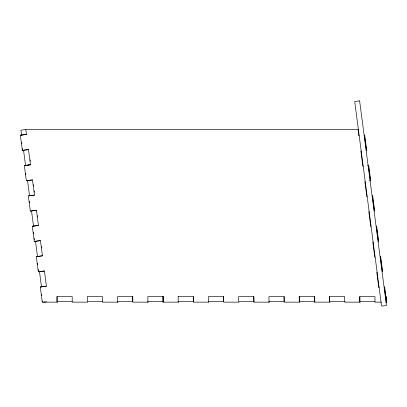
<?xml version="1.0" encoding="UTF-8"?>
<svg xmlns="http://www.w3.org/2000/svg" width="407" height="407" viewBox="0 0 407 407"><rect width="100%" height="100%" fill="white"/><g stroke="black" fill="none" stroke-linecap="round" stroke-linejoin="round"><path stroke-width="0.61" d="M22.446 148.57L22.685 150.392L22.344 150.392L20.35 135.216L26.496 134.402L25.855 129.548L358.384 129.548M21.922 135.053L20.35 135.216M22.344 150.392L28.485 149.578L30.479 164.754L24.339 165.568L26.328 180.739L26.674 180.739M25.911 165.405L24.339 165.568M27.752 165.161L28.983 164.998M26.328 180.739L32.474 179.93M30.657 211.091L30.316 211.091L28.322 195.915L34.468 195.106L32.448 179.925L27.534 180.571L29.528 195.747L34.442 195.101M367.485 165.649L368.711 165.486L370.706 180.662L369.48 180.825M30.316 211.091L36.457 210.282L38.451 225.458L32.311 226.267L34.3 241.443L34.646 241.443M33.883 226.104L32.311 226.267M34.3 241.443L40.446 240.634L42.44 255.81L36.294 256.619L38.289 271.795L38.634 271.795M36.64 256.619L37.866 256.456M38.289 271.795L44.429 270.981L46.403 286.167L41.489 286.854L39.494 271.637L44.409 270.991M57.407 302.147L42.272 302.147L40.283 286.971L46.423 286.157M42.47 286.726L40.283 286.971M385.704 302.147L386.65 302.065L384.656 286.889L384.315 286.889L386.304 302.065L386.65 302.065M25.834 129.558L20.92 130.204L21.561 135.099L26.47 134.396M28.459 149.573L23.545 150.219L25.544 165.446M25.539 165.395L30.454 164.749M36.432 210.277L31.517 210.923L33.516 226.15M33.511 226.099L38.426 225.453M40.42 240.629L35.506 241.27L37.505 256.502L42.414 255.805M43.503 302.182L46.576 301.78M359.213 135.862L358.867 135.862L358.038 129.548M361.202 151.038L360.861 151.038L362.851 166.214L363.197 166.214M368.711 165.486L368.366 165.486L370.36 180.662L370.706 180.662M28.322 195.915L28.668 195.915M367.185 196.566L366.839 196.566L364.845 181.39M369.174 211.742L368.834 211.742L370.823 226.918M373.163 242.094L372.817 242.094L374.811 257.265L375.157 257.265M377.147 272.441L376.806 272.441L378.795 287.617L379.141 287.617M72.161 301.536L57.021 301.536L57.021 296.581L72.202 296.581L72.202 302.147L87.683 302.147M178.134 296.581L193.31 296.581L193.31 302.147L208.796 302.147M314.769 301.536L299.242 301.536L299.242 296.581L314.769 296.581L314.769 302.147M345.044 301.536L329.517 301.536L329.517 296.581L344.698 296.581L344.698 302.147L360.185 302.147M374.933 301.536L359.798 301.536L359.798 296.581L374.979 296.581L374.979 302.147L381.288 302.147M385.419 296.581L386.304 296.581L386.304 300.3M102.823 301.536L87.296 301.536L87.296 296.581L102.478 296.581L102.478 302.147L117.964 302.147M117.577 301.536L132.713 301.536L132.713 296.581M147.853 301.536L163.38 301.536M178.134 301.536L193.656 301.536M208.409 301.536L223.55 301.536L223.55 296.581M254.212 301.536L238.685 301.536L238.685 296.581L253.866 296.581L253.866 302.147L269.353 302.147M268.966 301.536L284.101 301.536L284.101 296.581M148.24 302.147L132.758 302.147L132.758 296.581L117.577 296.581L117.618 302.147M178.52 302.147L163.034 302.147L163.034 296.581M239.072 302.147L223.591 302.147L223.591 296.581L208.409 296.581L208.45 302.147M299.628 302.147L284.147 302.147L284.147 296.581L268.966 296.581L269.007 302.147M329.904 302.147L314.423 302.147L314.382 296.581M30.184 159.9L30.347 161.111M33.455 184.788L33.613 185.999M34.254 190.858L34.412 192.068M37.52 215.746L37.678 216.956M41.585 246.703L41.748 247.914M21.652 142.501L21.81 143.712M25.717 173.458L25.875 174.669M29.385 201.379L29.543 202.594M33.45 232.336L33.608 233.552M34.249 238.405L34.407 239.621M37.515 263.293L37.673 264.509M38.314 269.368L38.472 270.579M41.58 294.256L41.743 295.467M42.46 300.931L42.618 302.147M359.839 296.581L359.839 302.147M329.563 296.581L329.563 302.147M299.282 296.581L299.282 302.147M253.826 296.581L253.826 301.536M193.269 296.581L193.269 301.536M178.174 296.581L178.174 302.147M163.38 302.147L163.38 296.581L147.853 296.581L147.894 302.147M162.993 296.581L162.993 301.536M57.061 296.581L57.061 302.147M359.615 100.865L354.701 101.506L381.573 306.135L386.487 305.494L359.615 100.865M364.728 135.134L364.382 135.134L366.376 150.31L366.717 150.31L364.728 135.134M372.7 195.838L372.354 195.838L374.348 211.014L374.689 211.014L372.7 195.838M376.684 226.19L376.343 226.19L378.332 241.361L378.678 241.361L376.684 226.19M380.672 256.537L380.326 256.537L382.321 271.713L382.661 271.713L380.672 256.537"/></g></svg>
